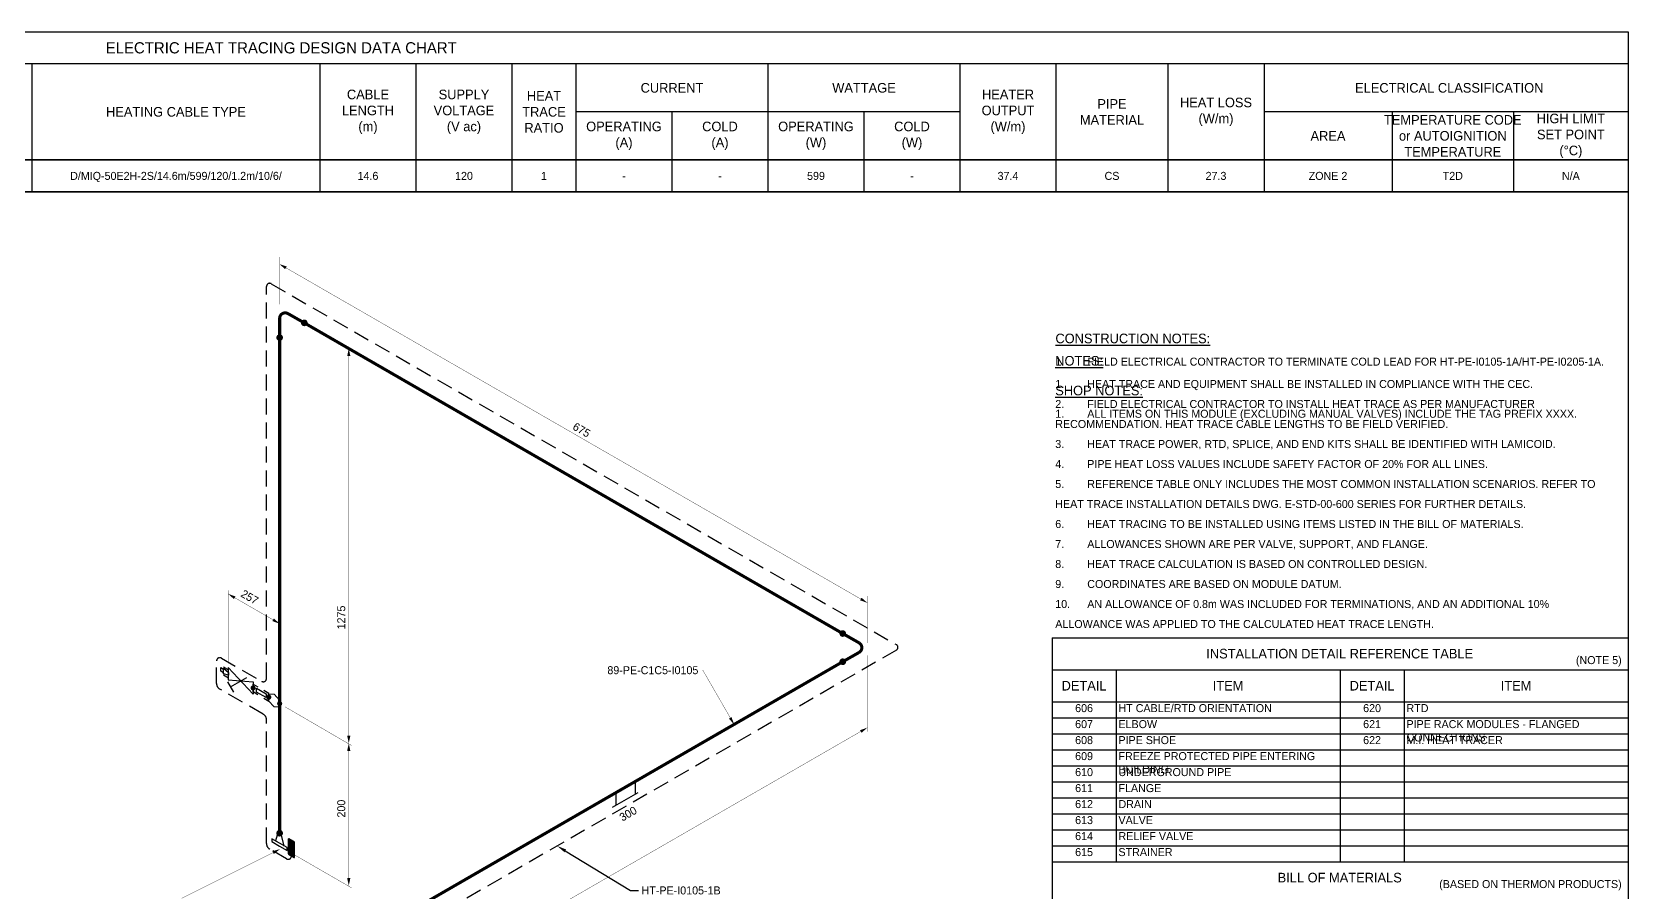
# Model space of a CAD drawing. Extents: x 0 to 847, y -42 to 494.
# Drawn here: x 345 to 843.8, y 225.5 to 494.3 of the extents above; entities that cross this region are included whole.
import ezdxf
from ezdxf import colors
from ezdxf.entities.mleader import LeaderData, LeaderLine
from ezdxf.enums import TextEntityAlignment as Align
from ezdxf.math import Vec2, Vec3

# ---------------------------------------------------------------- set-up
doc = ezdxf.new("R2010")
doc.units = 0
doc.header["$LTSCALE"] = 10
doc.header["$MEASUREMENT"] = 0
doc.linetypes.add('DASHED', pattern=[0.75, 0.5, -0.25])
for name, color, linetype in [('DIMENSION', 2, 'Continuous'), ('HEAT_TRACE', 3, 'DASHED'), ('PIPE', 7, 'Continuous'), ('SYMBOL-3', 3, 'Continuous'), ('TABLE-1', 1, 'Continuous'), ('TABLE-7', 7, 'Continuous'), ('TEXT-2', 2, 'Continuous'), ('TEXT2', 40, 'Continuous'), ('TITLE', 7, 'Continuous')]:
    doc.layers.add(name, color=color, linetype=linetype)
doc.layers.add('WELDS', color=7, linetype='Continuous', plot=False)
doc.styles.add('framdcn', font='', dxfattribs={"height": 2.4})
doc.styles.add('Scovan Elec', font='')
doc.styles.get("Standard").update_dxf_attribs({"font": ''})
doc.styles.get('framdcn').set_extended_font_data('Franklin Gothic Medium Cond')
doc.styles.get('Scovan Elec').set_extended_font_data('Franklin Gothic Medium Cond')
doc.styles.get('Standard').set_extended_font_data('Franklin Gothic Medium Cond')

# ---------------------------------------------------------------- blocks, each defined once
blk = doc.blocks.new('*T18')
at = {"layer": 'TABLE-7', "color": 0, "linetype": 'ByBlock', "lineweight": -2, "transparency": 16777216}
for p, q in [((0, 0), (843.77, 0)), ((0, 0), (0, -10)), ((65, 0), (65, -10)), ((135, 0), (135, -10)), ((160, 0), (160, -10)), ((200, 0), (200, -10)), ((225, 0), (225, -10)), ((255, 0), (255, -10)), ((285, 0), (285, -10)), ((315, 0), (315, -10)), ((345, 0), (345, -10)), ((435, 0), (435, -10)), ((465, 0), (465, -10)), ((495, 0), (495, -10)), ((515, 0), (515, -10)), ((545, 0), (545, -10)), ((575, 0), (575, -10)), ((605, 0), (605, -10)), ((635, 0), (635, -10)), ((665, 0), (665, -10)), ((700, 0), (700, -10)), ((730, 0), (730, -10)), ((770, 0), (770, -10)), ((808, 0), (808, -10)), ((843.77, 0), (843.77, -10)), ((0, -10), (843.77, -10))]:
    blk.add_line(p, q, dxfattribs=at)
blk = doc.blocks.new('*U95')
at = {"layer": 'TEXT-2', "insert": (1, 3), "char_height": 2.5, "attachment_point": 7, "style": 'Scovan Elec'}
blk.add_mtext_dynamic_manual_height_columns('\\pxsm1.5;{\\H1.2x;\\LNOTES:\\P\\pi-3,l3,s*,t3;}1.^IHEAT TRACE AND EQUIPMENT SHALL BE INSTALLED IN COMPLIANCE WITH THE CEC.\\P2.^IFIELD ELECTRICAL CONTRACTOR TO INSTALL HEAT TRACE AS PER MANUFACTURER RECOMMENDATION. HEAT TRACE CABLE LENGTHS TO BE FIELD VERIFIED.\\P3.^IHEAT TRACE POWER, RTD, SPLICE, AND END KITS SHALL BE IDENTIFIED WITH LAMICOID.\\P4.^IPIPE HEAT LOSS VALUES INCLUDE SAFETY FACTOR OF 20% FOR ALL LINES.\\P5.^IREFERENCE TABLE ONLY INCLUDES THE MOST COMMON INSTALLATION SCENARIOS. REFER TO HEAT TRACE INSTALLATION DETAILS DWG. E-STD-00-600 SERIES FOR FURTHER DETAILS.\\P6.^IHEAT TRACING TO BE INSTALLED USING ITEMS LISTED IN THE BILL OF MATERIALS.\\P7.^IALLOWANCES SHOWN ARE PER VALVE, SUPPORT, AND FLANGE.\\P8.^IHEAT TRACE CALCULATION IS BASED ON CONTROLLED DESIGN.\\P9.^ICOORDINATES ARE BASED ON MODULE DATUM.\\P10.^IAN ALLOWANCE OF 0.8m WAS INCLUDED FOR TERMINATIONS, AND AN ADDITIONAL 10% ALLOWANCE WAS APPLIED TO THE CALCULATED HEAT TRACE LENGTH.', width=175, gutter_width=10, heights=[0], dxfattribs=at)
blk = doc.blocks.new('ShopNotes')
at = {"layer": 'TEXT-2', "insert": (1, 3), "char_height": 2.5, "attachment_point": 7, "style": 'Scovan Elec'}
blk.add_mtext_dynamic_manual_height_columns('\\pxsm1.5;{\\H1.2x;\\LSHOP NOTES:\\P\\pi-3,l3,s*,t3;}1.^IALL ITEMS ON THIS MODULE (EXCLUDING MANUAL VALVES) INCLUDE THE TAG PREFIX XXXX.', width=175, gutter_width=10, heights=[0], dxfattribs=at)
blk = doc.blocks.new('block1')
at = {"layer": 'TEXT2'}
blk.add_hatch(color=256, dxfattribs=at).paths.add_polyline_path([(0.001, 0), (-2.399, -0.5), (-2.399, 0.5)])
at = {"layer": 'TEXT2', "linetype": 'ByBlock', "const_width": 0.1, "flags": 128}
blk.add_lwpolyline([(-34.3, 0), (0, 0)], dxfattribs=at)
blk = doc.blocks.new('block11')
at = {"layer": 'PIPE', "linetype": 'ByBlock', "flags": 128}
for points in [[(-2.4, 2.2), (-2.4, 1.4)], [(2.4, -0.5), (-2.4, 2.2)], [(-2.4, 1.4), (0, 0)], [(-0.5, 4.4), (-1.3, 1.6)], [(0.5, 3.8), (-0.5, 4.4)], [(0, 0), (2.4, -1.4)], [(1.4, 0), (0.5, 3.8)], [(2.4, -1.4), (2.4, -0.5)]]:
    blk.add_lwpolyline(points, dxfattribs=at)
at = {"flags": 1}
for tag in ['Tag', 'UCI', 'Pipe Ref', 'Description', 'Key']:
    blk.add_attdef(tag, (0, 0), '', height=1, dxfattribs=at)
blk = doc.blocks.new('block12')
at = {"layer": 'PIPE', "linetype": 'ByBlock', "const_width": 0.95, "flags": 128}
blk.add_lwpolyline([(0, 40.5), (0, 0)], dxfattribs=at)
at = {"flags": 1}
for tag in ['Tag', 'UCI', 'Pipe Ref', 'Description', 'Key']:
    blk.add_attdef(tag, (0, 0), '', height=1, dxfattribs=at)
blk = doc.blocks.new('block13')
at = {"layer": 'PIPE', "linetype": 'ByBlock', "flags": 128}
for points in [[(-3.4, 3.2), (-4.9, 4.1)], [(-4.9, 1.7), (-3.4, 0.8)], [(-3.5, 3.1), (-1.7, 3)], [(-3.5, 0.9), (-3.5, 3.1)], [(-1.7, -1), (-3.5, 0.9)], [(-3.4, 0.8), (-3.4, 3.2)], [(-1.7, 3), (0, 1.1)], [(0, 1.1), (0, 0)], [(0, 0), (0, -1.1)], [(0, -1.1), (-1.7, -1)]]:
    blk.add_lwpolyline(points, dxfattribs=at)
at = {"flags": 1}
for tag in ['Tag', 'UCI', 'Pipe Ref', 'Description', 'Key']:
    blk.add_attdef(tag, (0, 0), '', height=1, dxfattribs=at)
blk = doc.blocks.new('block14')
at = {"layer": 'PIPE', "linetype": 'ByBlock', "flags": 128}
for points in [[(-3, 2.3), (0, 0.6)], [(-3, 1.1), (-3, 2.3)], [(0, -0.6), (-3, 1.1)], [(0, 0.6), (0, 0)], [(0, 0), (0, -0.6)]]:
    blk.add_lwpolyline(points, dxfattribs=at)
at = {"flags": 1}
for tag in ['Tag', 'UCI', 'Pipe Ref', 'Description', 'Key']:
    blk.add_attdef(tag, (0, 0), '', height=1, dxfattribs=at)
blk = doc.blocks.new('block15')
at = {"layer": 'PIPE', "linetype": 'ByBlock', "flags": 128}
for points in [[(-9.2, 5.3), (-10.7, 6.2)], [(-9.3, 6.1), (-9.3, 2.2)], [(-1.5, -2.2), (-9.3, 6.1)], [(-9.2, 2.9), (-9.2, 5.3)], [(-10.7, 3.8), (-9.2, 2.9)], [(-9.5, 1.6), (-7.6, -1.6)], [(-9.3, 2.2), (-1.5, 1.6)], [(-8.6, 0.1), (-3.5, 3)], [(-1.5, 1.6), (-1.5, -0.3)], [(-1.5, 0.9), (0, 0)], [(-1.5, -1.5), (-1.5, 0.9)], [(-1.5, -0.3), (-1.5, -2.2)], [(0, -2.4), (-1.5, -1.5)]]:
    blk.add_lwpolyline(points, dxfattribs=at)
at = {"flags": 1}
for tag in ['Tag', 'UCI', 'Pipe Ref', 'Description', 'Key']:
    blk.add_attdef(tag, (0, 0), '', height=1, dxfattribs=at)
blk = doc.blocks.new('block16')
at = {"layer": 'PIPE', "linetype": 'ByBlock', "flags": 128}
for points in [[(-2.4, 2), (-1.5, 1.5)], [(-2.4, 0.8), (-2.4, 2)], [(-1.5, 0.3), (-2.4, 0.8)], [(-1.5, 1.8), (0, 0.4)], [(-1.5, 0), (-1.5, 1.8)], [(0, -0.4), (-1.5, 0)], [(0, 0.4), (0, 0)], [(0, 0), (0, -0.4)]]:
    blk.add_lwpolyline(points, dxfattribs=at)
at = {"flags": 1}
for tag in ['Tag', 'UCI', 'Pipe Ref', 'Description', 'Key']:
    blk.add_attdef(tag, (0, 0), '', height=1, dxfattribs=at)
blk = doc.blocks.new('block18')
at = {"layer": 'PIPE', "linetype": 'ByBlock', "const_width": 0.95, "flags": 128}
for points in [[(0.87, 1.5), (0.59, 1.63), (0.3, 1.71), (0, 1.73), (-0.3, 1.71), (-0.59, 1.63), (-0.87, 1.5), (-1.11, 1.33), (-1.33, 1.11), (-1.5, 0.87), (-1.63, 0.59), (-1.71, 0.3), (-1.73, 0)], [(-1.73, 0), (-1.73, -6)], [(5.97, -1.4), (0.87, 1.5)]]:
    blk.add_lwpolyline(points, dxfattribs=at)
at = {"flags": 1}
for tag in ['Tag', 'UCI', 'Pipe Ref', 'Description', 'Key']:
    blk.add_attdef(tag, (0, 0), '', height=1, dxfattribs=at)
blk = doc.blocks.new('block20')
at = {"layer": 'PIPE', "linetype": 'ByBlock', "const_width": 0.95, "flags": 128}
for points in [[(0.87, 1.5), (-4.23, 4.4)], [(0.87, -1.5), (0.87, -1.5), (1.11, -1.33), (1.33, -1.11), (1.5, -0.87), (1.63, -0.59), (1.71, -0.3), (1.73, 0), (1.71, 0.3), (1.63, 0.59), (1.5, 0.87), (1.33, 1.11), (1.11, 1.33), (0.87, 1.5)], [(-4.23, -4.4), (0.87, -1.5)]]:
    blk.add_lwpolyline(points, dxfattribs=at)
at = {"flags": 1}
for tag in ['Tag', 'UCI', 'Pipe Ref', 'Description', 'Key']:
    blk.add_attdef(tag, (0, 0), '', height=1, dxfattribs=at)
blk = doc.blocks.new('block21')
at = {"layer": 'PIPE', "linetype": 'ByBlock', "const_width": 0.95, "flags": 128}
for points in [[(-67.9, -39.2), (0, 0)], [(-176.7, -102), (-67.9, -39.2)]]:
    blk.add_lwpolyline(points, dxfattribs=at)
at = {"flags": 1}
for tag in ['Tag', 'UCI', 'Pipe Ref', 'Description', 'Key']:
    blk.add_attdef(tag, (0, 0), '', height=1, dxfattribs=at)
blk = doc.blocks.new('block22')
at = {"layer": 'PIPE', "linetype": 'ByBlock', "flags": 128}
for points in [[(-8, -4.6), (0, 0)], [(-7, 0), (-7, -4)], [(-1, 3.5), (-1, -0.5)]]:
    blk.add_lwpolyline(points, dxfattribs=at)
at = {"flags": 1}
for tag in ['Tag', 'UCI', 'Pipe Ref', 'Description', 'Key']:
    blk.add_attdef(tag, (0, 0), '', height=1, dxfattribs=at)
blk = doc.blocks.new('block31')
at = {"layer": 'WELDS'}
h = blk.add_hatch(color=256, dxfattribs=at)
edge = h.paths.add_edge_path(flags=0)
edge.add_arc((0, 0), 1.05, 0, 360)
at = {"flags": 1}
for tag in ['Tag', 'UCI', 'Pipe Ref', 'Description', 'Key']:
    blk.add_attdef(tag, (0, 0), '', height=1, dxfattribs=at)
blk = doc.blocks.new('block32')
at = {"layer": 'WELDS'}
h = blk.add_hatch(color=256, dxfattribs=at)
edge = h.paths.add_edge_path(flags=0)
edge.add_arc((0, 0), 0.8, 0, 360)
at = {"flags": 1}
for tag in ['Tag', 'UCI', 'Pipe Ref', 'Description', 'Key']:
    blk.add_attdef(tag, (0, 0), '', height=1, dxfattribs=at)
blk = doc.blocks.new('block33')
at = {"layer": 'WELDS'}
h = blk.add_hatch(color=256, dxfattribs=at)
edge = h.paths.add_edge_path(flags=0)
edge.add_arc((0, 0), 0.8, 0, 360)
at = {"flags": 1}
for tag in ['Tag', 'UCI', 'Pipe Ref', 'Description', 'Key']:
    blk.add_attdef(tag, (0, 0), '', height=1, dxfattribs=at)
blk = doc.blocks.new('block34')
at = {"layer": 'WELDS'}
h = blk.add_hatch(color=256, dxfattribs=at)
edge = h.paths.add_edge_path(flags=0)
edge.add_arc((0, 0), 0.8, 0, 360)
at = {"flags": 1}
for tag in ['Tag', 'UCI', 'Pipe Ref', 'Description', 'Key']:
    blk.add_attdef(tag, (0, 0), '', height=1, dxfattribs=at)
blk = doc.blocks.new('block35')
at = {"layer": 'WELDS'}
h = blk.add_hatch(color=256, dxfattribs=at)
edge = h.paths.add_edge_path(flags=0)
edge.add_arc((0, 0), 1.05, 0, 360)
at = {"flags": 1}
for tag in ['Tag', 'UCI', 'Pipe Ref', 'Description', 'Key']:
    blk.add_attdef(tag, (0, 0), '', height=1, dxfattribs=at)
blk = doc.blocks.new('block36')
at = {"layer": 'WELDS'}
h = blk.add_hatch(color=256, dxfattribs=at)
edge = h.paths.add_edge_path(flags=0)
edge.add_arc((0, 0), 1.05, 0, 360)
at = {"flags": 1}
for tag in ['Tag', 'UCI', 'Pipe Ref', 'Description', 'Key']:
    blk.add_attdef(tag, (0, 0), '', height=1, dxfattribs=at)
blk = doc.blocks.new('block37')
at = {"layer": 'WELDS'}
h = blk.add_hatch(color=256, dxfattribs=at)
edge = h.paths.add_edge_path(flags=0)
edge.add_arc((0, 0), 1.05, 0, 360)
at = {"flags": 1}
for tag in ['Tag', 'UCI', 'Pipe Ref', 'Description', 'Key']:
    blk.add_attdef(tag, (0, 0), '', height=1, dxfattribs=at)
blk = doc.blocks.new('block38')
at = {"layer": 'WELDS'}
h = blk.add_hatch(color=256, dxfattribs=at)
edge = h.paths.add_edge_path(flags=0)
edge.add_arc((0, 0), 1.05, 0, 360)
at = {"flags": 1}
for tag in ['Tag', 'UCI', 'Pipe Ref', 'Description', 'Key']:
    blk.add_attdef(tag, (0, 0), '', height=1, dxfattribs=at)
blk = doc.blocks.new('Heat_Trace_Design_Data')
at = {"layer": 'TEXT-2', "style": 'Scovan Elec'}
blk.add_attdef('PNL#-CKT#_1', text='', height=2.5, dxfattribs=at).set_placement((32.5, -5), align=Align.MIDDLE)
for tag, p in [('TRACE#_1', (100, -5)), ('INSU.THK_1', (147.5, -5)), ('INSU.CODE_1', (180, -5)), ('INSU.SIZE_1', (212.5, -5)), ('MIN.TEMP_1', (240, -5)), ('STARTUP.TEMP_1', (270, -5)), ('EXP.TEMP_1', (300, -5)), ('MAINT.TEMP_1', (330, -5)), ('CABLE.TYPE_1', (390, -5)), ('CABLE.LENGTH_1', (450, -5)), ('SUPPLY.VOLT_1', (480, -5)), ('HT.RATIO_1', (505, -5)), ('OPER.CURRENT_1', (530, -5)), ('COLD.CURRENT_1', (560, -5)), ('OPER.WATT_1', (590, -5)), ('COLD.WATT_1', (620, -5)), ('HEATER.OUTPUT_1', (650, -5)), ('PIPE.MAT_1', (682.5, -5)), ('HEAT.LOSS_1', (715, -5)), ('AREA.CLASS_1', (750, -5)), ('TEMPERATURE.CODE_1', (789, -5)), ('HI.LIMIT.SET.PT_1', (825.89, -5))]:
    blk.add_attdef(tag, text='', height=2.5, dxfattribs=at).set_placement(p, align=Align.MIDDLE_CENTER)
blk = doc.blocks.new('*T75')
at = {"layer": 'TABLE-7', "color": 0, "linetype": 'ByBlock', "lineweight": -2, "transparency": 16777216}
for p, q in [((0, 0), (90, 0)), ((0, 0), (0, -60)), ((20, 0), (20, -60)), ((90, 0), (90, -60)), ((90, 0), (180, 0)), ((90, 0), (90, -60)), ((110, 0), (110, -60)), ((180, 0), (180, -60)), ((0, -10), (90, -10)), ((90, -10), (180, -10)), ((0, -15), (90, -15)), ((90, -15), (180, -15)), ((0, -20), (90, -20)), ((90, -20), (180, -20)), ((0, -25), (90, -25)), ((90, -25), (180, -25)), ((0, -30), (90, -30)), ((90, -30), (180, -30)), ((0, -35), (90, -35)), ((90, -35), (180, -35)), ((0, -40), (90, -40)), ((90, -40), (180, -40)), ((0, -45), (90, -45)), ((90, -45), (180, -45)), ((0, -50), (90, -50)), ((90, -50), (180, -50)), ((0, -55), (90, -55)), ((90, -55), (180, -55)), ((0, -60), (90, -60)), ((90, -60), (180, -60))]:
    blk.add_line(p, q, dxfattribs=at)
at = {"layer": 'TABLE-7', "color": 2, "transparency": 16777216, "style": 'Scovan Elec'}
for s, insert, char_height, width, attachment_point in [('DETAIL', (10, -5), 3, 19, 5), ('ITEM', (55, -5), 3, 69, 5), ('DETAIL', (100, -5), 3, 19, 5), ('ITEM', (145, -5), 3, 69, 5), ('606', (10, -10.75), 2.5, 18.5, 2), ('HT CABLE/RTD ORIENTATION', (20.75, -10.75), 2.5, 68.5, 1), ('620', (100, -10.75), 2.5, 18.5, 2), ('RTD', (110.75, -10.75), 2.5, 68.5, 1), ('607', (10, -15.75), 2.5, 18.5, 2), ('ELBOW', (20.75, -15.75), 2.5, 68.5, 1), ('621', (100, -15.75), 2.5, 18.5, 2), ('PIPE RACK MODULES - FLANGED CONNECTIONS', (110.75, -15.75), 2.5, 68.5, 1), ('608', (10, -20.75), 2.5, 18.5, 2), ('PIPE SHOE', (20.75, -20.75), 2.5, 68.5, 1), ('622', (100, -20.75), 2.5, 18.5, 2), ('M.I. HEAT TRACER', (110.75, -20.75), 2.5, 68.5, 1), ('609', (10, -25.75), 2.5, 18.5, 2), ('FREEZE PROTECTED PIPE ENTERING BUILDING', (20.75, -25.75), 2.5, 68.5, 1), ('610', (10, -30.75), 2.5, 18.5, 2), ('UNDERGROUND PIPE', (20.75, -30.75), 2.5, 68.5, 1), ('611', (10, -35.75), 2.5, 18.5, 2), ('FLANGE', (20.75, -35.75), 2.5, 68.5, 1), ('612', (10, -40.75), 2.5, 18.5, 2), ('DRAIN', (20.75, -40.75), 2.5, 68.5, 1), ('613', (10, -45.75), 2.5, 18.5, 2), ('VALVE', (20.75, -45.75), 2.5, 68.5, 1), ('614', (10, -50.75), 2.5, 18.5, 2), ('RELIEF VALVE', (20.75, -50.75), 2.5, 68.5, 1), ('615', (10, -55.75), 2.5, 18.5, 2), ('STRAINER', (20.75, -55.75), 2.5, 68.5, 1)]:
    blk.add_mtext(s, dxfattribs=dict(at, insert=insert, char_height=char_height, width=width, attachment_point=attachment_point))
blk = doc.blocks.new('*U84')
h = blk.add_hatch(color=256)
h.dxf.hatch_style = 1
edge = h.paths.add_edge_path()
edge.add_ellipse((1.95, 0.25), major_axis=(0.153, 0.265), ratio=0.57735, start_angle=225, end_angle=315)
edge.add_line((2.17, 0.37), (2.17, 2.13))
edge.add_ellipse((1.95, 2), major_axis=(0.153, 0.265), ratio=0.57735, start_angle=-45, end_angle=45)
edge.add_line((1.95, 2.25), (-1.95, 0))
edge.add_ellipse((-1.95, -0.25), major_axis=(0.153, 0.265), ratio=0.57735, start_angle=45, end_angle=135)
edge.add_line((-2.17, -0.37), (-2.17, -2.12))
edge.add_ellipse((-1.95, -2), major_axis=(0.153, 0.265), ratio=0.57735, start_angle=135, end_angle=225)
edge.add_line((-1.95, -2.25), (1.95, 0))
at = {"extrusion": (-1.55431e-15, 0.816497, 0.57735)}
for p, q in [((1.95, 2.25), (-1.95, 0)), ((-1.95, -2.25), (1.95, 0)), ((2.17, 0.38), (2.17, 2.12)), ((-2.17, -0.38), (-2.17, -2.12))]:
    blk.add_line(p, q, dxfattribs=at)
for centre, start_param, end_param in [((-1.95, -0.25), 0.785398, 2.356194), ((1.95, 2), -0.785398, 0.785398), ((1.95, 0.25), 3.926991, 5.497787), ((-1.95, -2), 2.356194, 3.926991)]:
    blk.add_ellipse(centre, major_axis=(0.153, 0.265), ratio=0.57735, start_param=start_param, end_param=end_param)
blk = doc.blocks.new('*T101')
at = {"layer": 'TABLE-7', "color": 0, "linetype": 'ByBlock', "lineweight": -2, "transparency": 16777216}
for p, q in [((0, 0), (90, 0)), ((0, 0), (0, -60)), ((20, 0), (20, -60)), ((90, 0), (90, -60)), ((0, -10), (90, -10)), ((0, -15), (90, -15)), ((0, -20), (90, -20)), ((0, -25), (90, -25)), ((0, -30), (90, -30)), ((0, -35), (90, -35)), ((0, -40), (90, -40)), ((0, -45), (90, -45)), ((0, -50), (90, -50)), ((0, -55), (90, -55)), ((0, -60), (90, -60))]:
    blk.add_line(p, q, dxfattribs=at)
at = {"layer": 'TABLE-7', "color": 2, "transparency": 16777216, "style": 'Scovan Elec'}
for s, insert, char_height, width, attachment_point in [('DETAIL', (10, -5), 3, 19, 5), ('ITEM', (55, -5), 3, 69, 5), ('620', (10, -10.75), 2.5, 18.5, 2), ('RTD', (20.75, -10.75), 2.5, 68.5, 1), ('621', (10, -15.75), 2.5, 18.5, 2), ('PIPE RACK MODULES - FLANGED CONNECTIONS', (20.75, -15.75), 2.5, 68.5, 1), ('622', (10, -20.75), 2.5, 18.5, 2), ('M.I. HEAT TRACER', (20.75, -20.75), 2.5, 68.5, 1)]:
    blk.add_mtext(s, dxfattribs=dict(at, insert=insert, char_height=char_height, width=width, attachment_point=attachment_point))

msp = doc.modelspace()

# ---------------------------------------------------------------- hatches: boundary and pattern name
at = {"layer": 'DIMENSION'}
for points in [[(422.3, 421.8), (424.6, 421), (424.1, 420.2)], [(444, 395.4), (444.5, 393), (443.5, 393)], [(406.3, 318.7), (408.6, 317.9), (408.1, 317.1)], [(606.06, 315.9), (603.76, 316.7), (604.26, 317.5)], [(422.4, 309.4), (420.1, 310.2), (420.6, 311)], [(444, 272), (443.5, 274.4), (444.5, 274.4)], [(606.06, 276.9), (604.26, 275.3), (603.76, 276.1)], [(444, 272), (444.5, 269.6), (443.5, 269.6)], [(444, 227.5), (443.5, 229.9), (444.5, 229.9)]]:
    msp.add_hatch(color=256, dxfattribs=at).paths.add_polyline_path(points)
at = {"layer": 'TEXT2'}
msp.add_hatch(color=256, dxfattribs=at).paths.add_polyline_path([(564.41, 277.9), (562.81, 279.7), (563.61, 280.2)])

# ---------------------------------------------------------------- linework, layer by layer
at = {"layer": 'DIMENSION', "linetype": 'ByBlock', "const_width": 0.1, "flags": 128}
for points in [[(422.4, 409.2), (422.4, 424)], [(606.06, 315.9), (423.65, 421.02)], [(443, 395.9), (445, 394.8)], [(444, 395.4), (444, 272)], [(406.4, 296.9), (406.4, 319.8)], [(422.4, 309.4), (406.3, 318.7)], [(606.06, 303.3), (606.06, 318)], [(422.4, 308.2), (422.4, 310.6)], [(606.06, 299.5), (606.06, 275.6)], [(424.1, 283.4), (444.9, 271.3)], [(606.06, 276.9), (421.56, 170.5)], [(444, 272), (444, 227.5)], [(425.7, 237.9), (444.9, 226.8)]]:
    msp.add_lwpolyline(points, dxfattribs=at)
at = {"layer": 'HEAT_TRACE'}
msp.add_lwpolyline([(426.08, 239.04), (426.08, 236.73, -0.57735), (424.58, 235.87), (419.29, 238.92, -0.267949), (418.29, 240.65), (418.29, 279.35, 0.267949), (417.29, 281.08), (403.7, 288.92, -0.267949), (402.7, 290.65), (402.7, 297.77, -0.57735), (404.2, 298.63), (416.79, 291.37, 0.57735), (418.29, 292.23), (418.29, 414.77, -0.57735), (419.79, 415.63), (615.11, 302.87, -0.57735), (615.11, 301.13), (615.11, 301.13), (428.45, 193.37, -0.57735)], format="xyb", dxfattribs=at)
at = {"layer": 'PIPE', "linetype": 'ByBlock', "const_width": 0.95, "flags": 128}
for points in [[(422.4, 398.8), (422.4, 284.4)], [(598.36, 306.3), (430.1, 403.4)]]:
    msp.add_lwpolyline(points, dxfattribs=at)
at = {"layer": 'TABLE-1'}
msp.add_line((753.77, 295), (753.77, 235), dxfattribs=at)
for points in [[(843.77, 484.34), (0, 484.34)], [(635, 469.34), (515, 469.34)], [(843.77, 469.34), (730, 469.34)], [(843.77, 454.34), (0, 454.34)], [(843.77, 444.34), (0, 444.34)], [(663.77, 305), (663.77, 235)], [(663.77, 305), (843.77, 305)], [(663.77, 295), (843.77, 295)], [(663.77, 235), (663.77, 95)], [(663.77, 235), (843.77, 235)]]:
    msp.add_lwpolyline(points, dxfattribs=at)
at = {"layer": 'TABLE-7'}
for points in [[(345, 484.34), (345, 454.34)], [(435, 484.34), (435, 454.34)], [(465, 484.34), (465, 454.34)], [(495, 484.34), (495, 454.34)], [(515, 484.34), (515, 454.34)], [(575, 484.34), (575, 454.34)], [(635, 484.34), (635, 454.34)], [(665, 484.34), (665, 454.34)], [(700, 484.34), (700, 454.34)], [(730, 484.34), (730, 454.34)], [(545, 469.34), (545, 454.34)], [(605, 469.34), (605, 454.34)], [(770, 469.34), (770, 454.34)], [(808, 469.34), (808, 454.34)]]:
    msp.add_lwpolyline(points, dxfattribs=at)
at = {"layer": 'TEXT2', "linetype": 'ByBlock', "const_width": 0.1}
msp.add_lwpolyline([(554.61, 294.9), (564.41, 277.9)], dxfattribs=at)
at = {"layer": 'TITLE'}
msp.add_lwpolyline([(0, 494.34), (843.77, 494.34), (843.77, 0), (0, 0)], close=True, dxfattribs=at)

# ---------------------------------------------------------------- block references
for name, p in [('*T18', (0, 454.34)), ('ShopNotes', (663.77, 370)), ('*T75', (663.77, 295)), ('*T101', (753.77, 295))]:
    msp.add_blockref(name, p)
ref = msp.add_blockref('Heat_Trace_Design_Data', (0, 454.34))
ref.add_attrib('CABLE.TYPE_1', 'D/MIQ-50E2H-2S/14.6m/599/120/1.2m/10/6/', dxfattribs={"layer": 'TEXT-2', "height": 2.5, "style": 'Scovan Elec'}).set_placement((390, 449.34), align=Align.MIDDLE_CENTER)
ref.add_attrib('CABLE.LENGTH_1', '14.6', dxfattribs={"layer": 'TEXT-2', "height": 2.5, "style": 'Scovan Elec'}).set_placement((450, 449.34), align=Align.MIDDLE_CENTER)
ref.add_attrib('SUPPLY.VOLT_1', '120', dxfattribs={"layer": 'TEXT-2', "height": 2.5, "style": 'Scovan Elec'}).set_placement((480, 449.34), align=Align.MIDDLE_CENTER)
ref.add_attrib('HT.RATIO_1', '1', dxfattribs={"layer": 'TEXT-2', "height": 2.5, "style": 'Scovan Elec'}).set_placement((505, 449.34), align=Align.MIDDLE_CENTER)
ref.add_attrib('OPER.CURRENT_1', '-', dxfattribs={"layer": 'TEXT-2', "height": 2.5, "style": 'Scovan Elec'}).set_placement((530, 449.34), align=Align.MIDDLE_CENTER)
ref.add_attrib('COLD.CURRENT_1', '-', dxfattribs={"layer": 'TEXT-2', "height": 2.5, "style": 'Scovan Elec'}).set_placement((560, 449.34), align=Align.MIDDLE_CENTER)
ref.add_attrib('OPER.WATT_1', '599', dxfattribs={"layer": 'TEXT-2', "height": 2.5, "style": 'Scovan Elec'}).set_placement((590, 449.34), align=Align.MIDDLE_CENTER)
ref.add_attrib('COLD.WATT_1', '-', dxfattribs={"layer": 'TEXT-2', "height": 2.5, "style": 'Scovan Elec'}).set_placement((620, 449.34), align=Align.MIDDLE_CENTER)
ref.add_attrib('HEATER.OUTPUT_1', '37.4', dxfattribs={"layer": 'TEXT-2', "height": 2.5, "style": 'Scovan Elec'}).set_placement((650, 449.34), align=Align.MIDDLE_CENTER)
ref.add_attrib('PIPE.MAT_1', 'CS', dxfattribs={"layer": 'TEXT-2', "height": 2.5, "style": 'Scovan Elec'}).set_placement((682.5, 449.34), align=Align.MIDDLE_CENTER)
ref.add_attrib('HEAT.LOSS_1', '27.3', dxfattribs={"layer": 'TEXT-2', "height": 2.5, "style": 'Scovan Elec'}).set_placement((715, 449.34), align=Align.MIDDLE_CENTER)
ref.add_attrib('AREA.CLASS_1', 'ZONE 2', dxfattribs={"layer": 'TEXT-2', "height": 2.5, "style": 'Scovan Elec'}).set_placement((750, 449.34), align=Align.MIDDLE_CENTER)
ref.add_attrib('TEMPERATURE.CODE_1', 'T2D', dxfattribs={"layer": 'TEXT-2', "height": 2.5, "style": 'Scovan Elec'}).set_placement((789, 449.34), align=Align.MIDDLE_CENTER)
ref.add_attrib('HI.LIMIT.SET.PT_1', 'N/A', dxfattribs={"layer": 'TEXT-2', "height": 2.5, "style": 'Scovan Elec'}).set_placement((825.89, 449.34), align=Align.MIDDLE_CENTER)
at = {"layer": 'PIPE'}
for name, p in [('block18', (424.13, 404.8)), ('block20', (602.6, 301.9)), ('block16', (406.4, 293.7)), ('block15', (415.6, 289.6)), ('block21', (598.36, 297.5)), ('block14', (418.2, 286.9)), ('block13', (422.4, 284.4)), ('block12', (422.4, 243.9)), ('block22', (534.46, 256.6)), ('block11', (422.4, 239.9))]:
    msp.add_blockref(name, p, dxfattribs=at)
at = {"layer": 'SYMBOL-3', "rotation": 240}
msp.add_blockref('*U84', (426.08, 239.23), dxfattribs=at)
at = {"layer": 'TEXT-2'}
msp.add_blockref('*U95', (663.77, 305), dxfattribs=at)
at = {"layer": 'TEXT2', "rotation": 26.56505117707799}
msp.add_blockref('block1', (422.49, 238.91), dxfattribs=at)
at = {"layer": 'WELDS'}
for name, p in [('block36', (430.1, 403.4)), ('block35', (422.4, 398.8)), ('block37', (598.36, 306.3)), ('block38', (598.36, 297.5)), ('block34', (414.1, 289.3)), ('block33', (419, 286.4)), ('block32', (422.4, 284.4)), ('block31', (422.4, 243.9))]:
    msp.add_blockref(name, p, dxfattribs=at)

# ---------------------------------------------------------------- texts
at = {"layer": 'DIMENSION', "style": 'framdcn'}
for s, rotation, p in [('675', -30, (513.72, 370.25)), ('257', -30, (410, 318)), ('1275', 90, (442.9, 307.6)), ('200', 90, (442.9, 248.8)), ('300', 30, (529.5, 247.5))]:
    msp.add_text(s, height=2.5, rotation=rotation, dxfattribs=at).set_placement(p)
at = {"layer": 'TEXT-2', "style": 'Scovan Elec'}
for s, insert, char_height, attachment_point in [('ELECTRIC HEAT TRACING DESIGN DATA CHART', (422.89, 489.34), 3.5, 5), ('CABLE\\PLENGTH\\P(m)', (450, 469.34), 3, 5), ('SUPPLY\\PVOLTAGE\\P(V ac)', (480, 469.34), 3, 5), ('HEAT\\PTRACE\\PRATIO', (505, 469.34), 3, 5), ('CURRENT', (545, 476.84), 3, 5), ('WATTAGE', (605, 476.84), 3, 5), ('HEATER\\POUTPUT\\P(W/m)', (650, 469.34), 3, 5), ('ELECTRICAL CLASSIFICATION', (787.89, 476.84), 3, 5), ('HEATING CABLE TYPE', (390, 469.34), 3, 5), ('PIPE\\PMATERIAL', (682.5, 469.34), 3, 5), ('HEAT LOSS\\P(W/m)', (715, 469.34), 3, 5), ('OPERATING\\P(A)', (530, 461.84), 3, 5), ('COLD\\P(A)', (560, 461.84), 3, 5), ('OPERATING\\P(W)', (590, 461.84), 3, 5), ('COLD\\P(W)', (620, 461.84), 3, 5), ('TEMPERATURE CODE\\Por AUTOIGNITION\\PTEMPERATURE', (789, 461.84), 3, 5), ('HIGH LIMIT\\PSET POINT\\P(%%DC)', (825.89, 461.84), 3, 5), ('AREA', (750, 461.84), 3, 5), ('INSTALLATION DETAIL REFERENCE TABLE', (753.66, 300), 3, 5), ('(NOTE 5)', (841.77, 296), 2.5, 9), ('BILL OF MATERIALS', (753.66, 230), 3, 5), ('(BASED ON THERMON PRODUCTS)', (841.77, 226), 2.5, 9)]:
    msp.add_mtext(s, dxfattribs=dict(at, insert=insert, char_height=char_height, attachment_point=attachment_point))
at = {"layer": 'TEXT-2', "insert": (664.82, 390), "char_height": 2.5, "attachment_point": 7, "style": 'Scovan Elec'}
msp.add_mtext_dynamic_manual_height_columns('\\pxsm1.5;{\\H1.2x;\\LCONSTRUCTION NOTES:\\P\\pi-3,l3,s*,t3;}1.^IFIELD ELECTRICAL CONTRACTOR TO TERMINATE COLD LEAD FOR HT-PE-I0105-1A/HT-PE-I0205-1A.', width=175, gutter_width=10, heights=[0], dxfattribs=at)
at = {"layer": 'TEXT2', "style": 'framdcn'}
msp.add_text('89-PE-C1C5-I0105', height=2.5, dxfattribs=at).set_placement((524.81, 293.6))

# ---------------------------------------------------------------- leaders
at = {"layer": 'TEXT-2'}
ml = msp.add_multileader_mtext('Standard', dxfattribs=at)
ml.set_content('HT-PE-I0105-1B', color=256, style='Scovan Elec')
ml.set_leader_properties()
ml.build(insert=Vec2(0, 0))
ml.multileader.update_dxf_attribs({"dogleg_length": 2.5, "arrow_head_size": 3})
ctx = ml.context
ctx.base_point, ctx.char_height, ctx.arrow_head_size, ctx.landing_gap_size, ctx.plane_origin = Vec3(534.5, 226), 2.5, 3, 1, Vec3(540.82, 195.78)
notes = []
notes.append((ctx, [(0, (1, 1, 0), (532, 226), (1, 0), 2.5, [(0, [(509.11, 239.93)], 0, [])])]))
ctx.mtext.insert, ctx.mtext.flow_direction = Vec3(535.5, 227.27), 5
for ctx, leaders in notes:
    for number, flags, end, landing, length, lines in leaders:
        leader = LeaderData()
        leader.index, (leader.has_last_leader_line, leader.has_dogleg_vector, leader.attachment_direction) = number, flags
        leader.last_leader_point, leader.dogleg_vector, leader.dogleg_length = Vec3(end), Vec3(landing), length
        for number, points, colour, breaks in lines:
            line = LeaderLine()
            line.index, line.vertices, line.color, line.breaks = number, Vec3.list(points), colors.encode_raw_color(colour), breaks
            leader.lines.append(line)
        ctx.leaders.append(leader)

doc.saveas('drawing.dxf')
